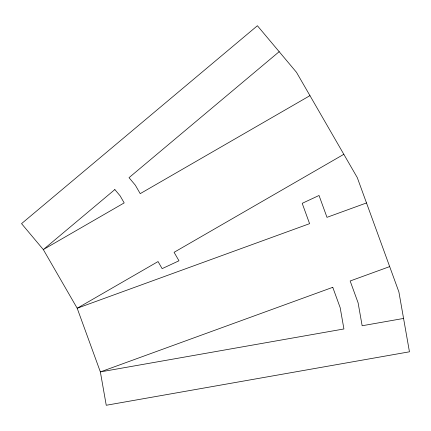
<?xml version="1.0" encoding="UTF-8"?>
<svg xmlns="http://www.w3.org/2000/svg" width="431" height="431" viewBox="0 0 431 431"><rect width="100%" height="100%" fill="white"/><g stroke="black" fill="none" stroke-linecap="round" stroke-linejoin="round"><path stroke-width="0.65" d="M279.175 51.682L129.025 177.669L135.318 185.168L140.215 193.643L309.954 95.644M343.83 154.309L174.086 252.313L178.978 260.787L162.142 268.637L158.058 261.563L77.192 308.251L100.364 371.91L106.247 405.264L409.45 351.804L398.89 291.922L357.294 177.637L296.49 72.316L257.399 25.736L21.55 223.635L43.321 249.581L77.192 308.251L309.593 223.662L302.196 203.33L319.032 195.48L326.984 217.337L366.506 202.947M389.678 266.606L350.155 280.99L358.107 302.848L362.148 325.75L403.567 318.444M114.851 189.565L43.321 249.581L124.187 202.899L120.104 195.819L114.851 189.565M332.764 287.321L100.364 371.91L343.922 328.966L340.167 307.653L332.764 287.321"/></g></svg>
